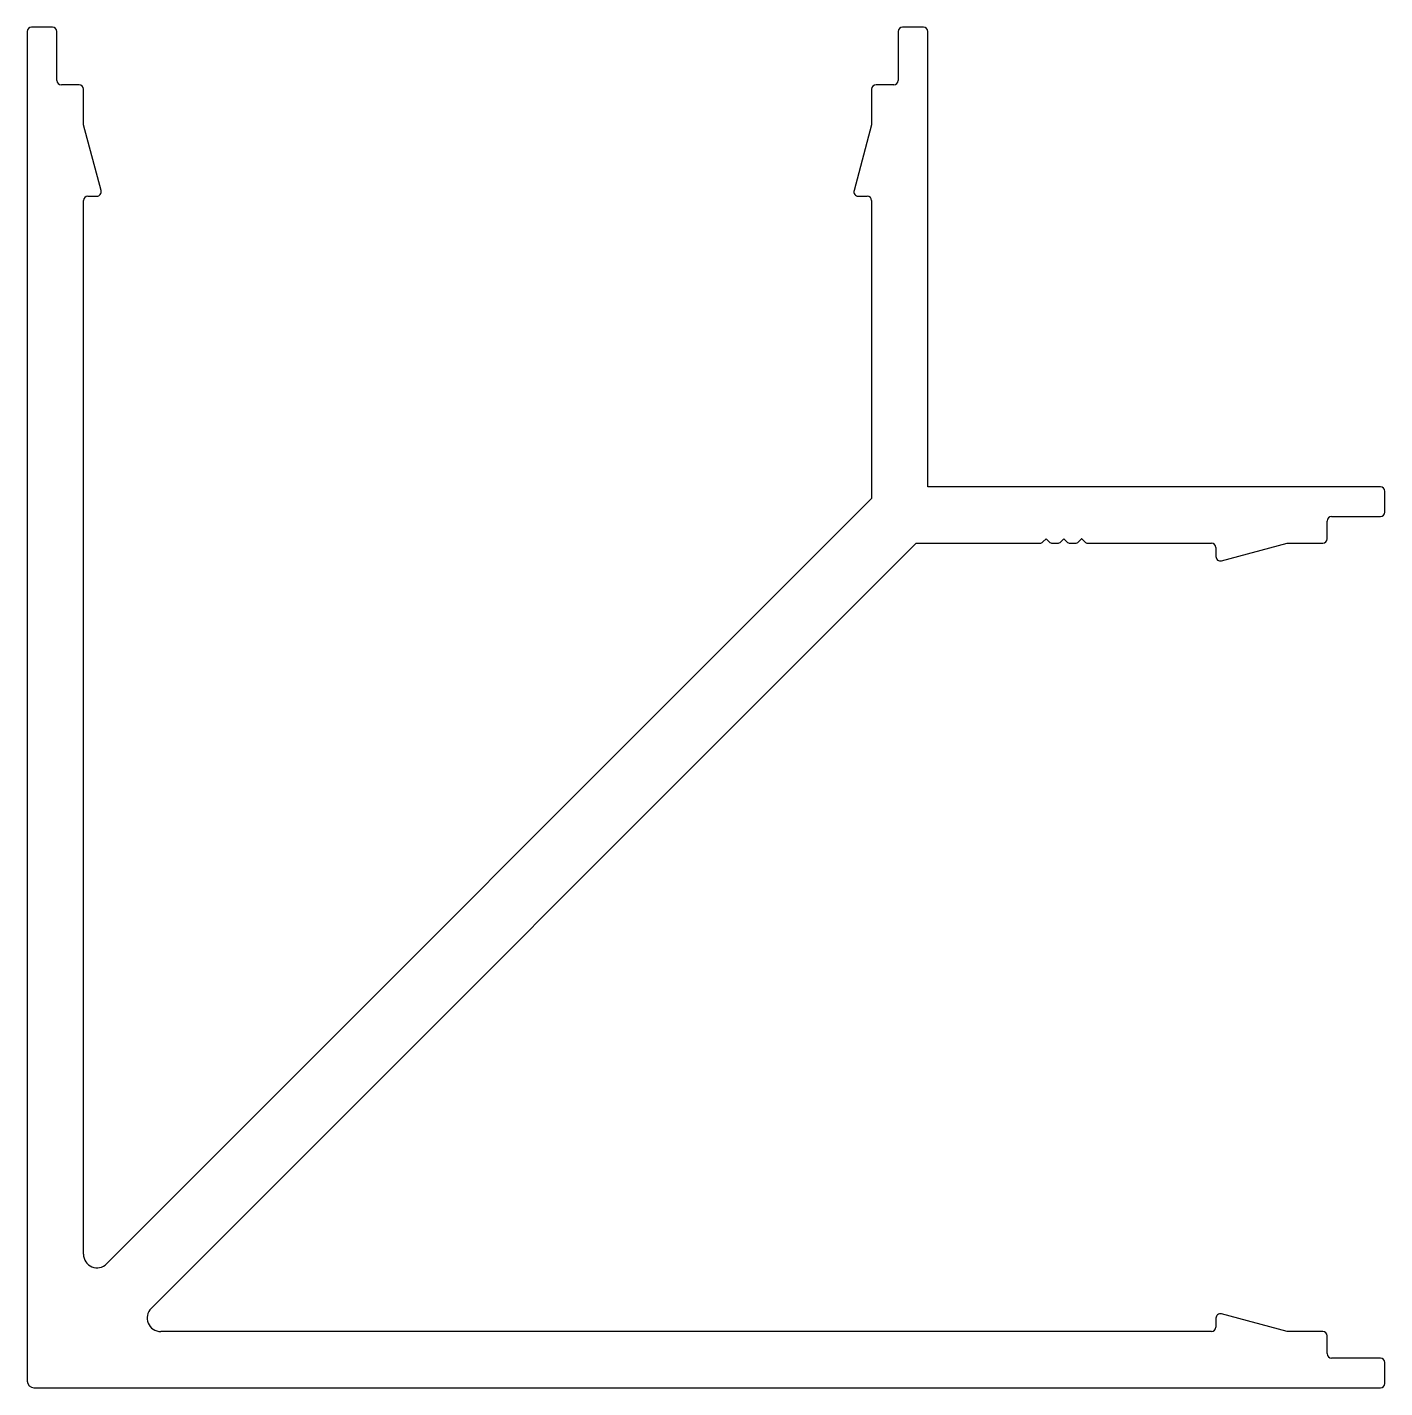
# Model space of a CAD drawing. Extents: x -38.1 to 38.5, y 0.8 to 77.5.
import ezdxf

# ---------------------------------------------------------------- set-up
doc = ezdxf.new("R2010")
doc.units = 0
doc.layers.add('5', color=7, linetype='CONTINUOUS')

msp = doc.modelspace()

# ---------------------------------------------------------------- linework, layer by layer
at = {"layer": '5', "color": 7, "linetype": 'CONTINUOUS'}
for p, q in [((-36.654, 77.536), (-37.829, 77.536)), ((12.471, 77.536), (11.296, 77.536)), ((-38.079, 77.286), (-38.079, 1.195)), ((-36.404, 74.536), (-36.404, 77.286)), ((11.046, 77.286), (11.046, 74.536)), ((12.721, 51.614), (12.721, 77.286)), ((-35.154, 74.286), (-36.154, 74.286)), ((-34.904, 72.026), (-34.904, 74.036)), ((9.546, 74.036), (9.546, 72.026)), ((10.796, 74.286), (9.796, 74.286)), ((-33.913, 68.326), (-34.904, 72.026)), ((9.546, 72.026), (8.554, 68.326)), ((-34.904, 8.343), (-34.904, 67.761)), ((-34.654, 68.011), (-34.154, 68.011)), ((8.796, 68.011), (9.296, 68.011)), ((9.546, 67.761), (9.546, 50.954)), ((38.238, 51.614), (12.721, 51.614)), ((9.546, 50.954), (-33.603, 7.804)), ((38.488, 50.189), (38.488, 51.364)), ((35.488, 49.939), (38.238, 49.939)), ((35.238, 48.689), (35.238, 49.689)), ((-31.089, 5.29), (12.06, 48.439)), ((12.06, 48.439), (19.033, 48.439)), ((19.033, 48.439), (19.033, 48.439)), ((19.21, 48.512), (19.381, 48.683)), ((19.392, 48.683), (19.563, 48.512)), ((19.74, 48.439), (20.033, 48.439)), ((20.21, 48.512), (20.381, 48.683)), ((20.392, 48.683), (20.563, 48.512)), ((20.74, 48.439), (21.033, 48.439)), ((21.21, 48.512), (21.381, 48.683)), ((21.392, 48.683), (21.563, 48.512)), ((21.74, 48.439), (21.74, 48.439)), ((21.74, 48.439), (28.713, 48.439)), ((29.277, 47.448), (32.978, 48.439)), ((32.978, 48.439), (34.988, 48.439)), ((28.963, 48.189), (28.963, 47.689)), ((28.963, 4.739), (28.963, 4.239)), ((32.978, 3.989), (29.277, 4.981)), ((28.713, 3.989), (-30.55, 3.989)), ((34.988, 3.989), (32.978, 3.989)), ((35.238, 2.739), (35.238, 3.739)), ((38.238, 2.489), (35.488, 2.489)), ((38.488, 1.064), (38.488, 2.239)), ((-37.698, 0.814), (38.238, 0.814))]:
    msp.add_line(p, q, dxfattribs=at)
for centre, radius, start, end in [((-37.829, 77.286), 0.25, 90, 180), ((-36.654, 77.286), 0.25, 360, 90), ((11.296, 77.286), 0.25, 90, 180), ((12.471, 77.286), 0.25, 360, 90), ((-36.154, 74.536), 0.25, 180, 270), ((10.796, 74.536), 0.25, 270, 360), ((-35.154, 74.036), 0.25, 360, 90), ((9.796, 74.036), 0.25, 90, 180), ((-34.154, 68.261), 0.25, 270, 15), ((8.796, 68.261), 0.25, 165, 270), ((-34.654, 67.761), 0.25, 90, 180), ((9.296, 67.761), 0.25, 360, 90), ((38.238, 51.364), 0.25, 0, 90), ((35.488, 49.689), 0.25, 90, 180), ((38.238, 50.189), 0.25, 270, 360), ((19.033, 48.689), 0.25, 270, 315), ((19.387, 48.678), 0.008, 45, 135), ((19.74, 48.689), 0.25, 225, 270), ((20.033, 48.689), 0.25, 270, 315), ((20.387, 48.678), 0.008, 45, 135), ((20.74, 48.689), 0.25, 225, 270), ((21.033, 48.689), 0.25, 270, 315), ((21.386, 48.678), 0.008, 45, 135), ((21.74, 48.689), 0.25, 225, 270), ((28.713, 48.189), 0.25, 0, 90), ((34.988, 48.689), 0.25, 270, 0), ((29.213, 47.689), 0.25, 180, 285), ((-34.142, 8.343), 0.762, 180, 315), ((-30.55, 4.751), 0.762, 135, 270), ((29.213, 4.739), 0.25, 75, 180), ((28.713, 4.239), 0.25, 270, 360), ((34.988, 3.739), 0.25, 360, 90), ((35.488, 2.739), 0.25, 180, 270), ((38.238, 2.239), 0.25, 0, 90), ((-37.698, 1.195), 0.381, 180, 270), ((38.238, 1.064), 0.25, 270, 360)]:
    msp.add_arc(centre, radius, start, end, dxfattribs=at)

doc.saveas('drawing.dxf')
